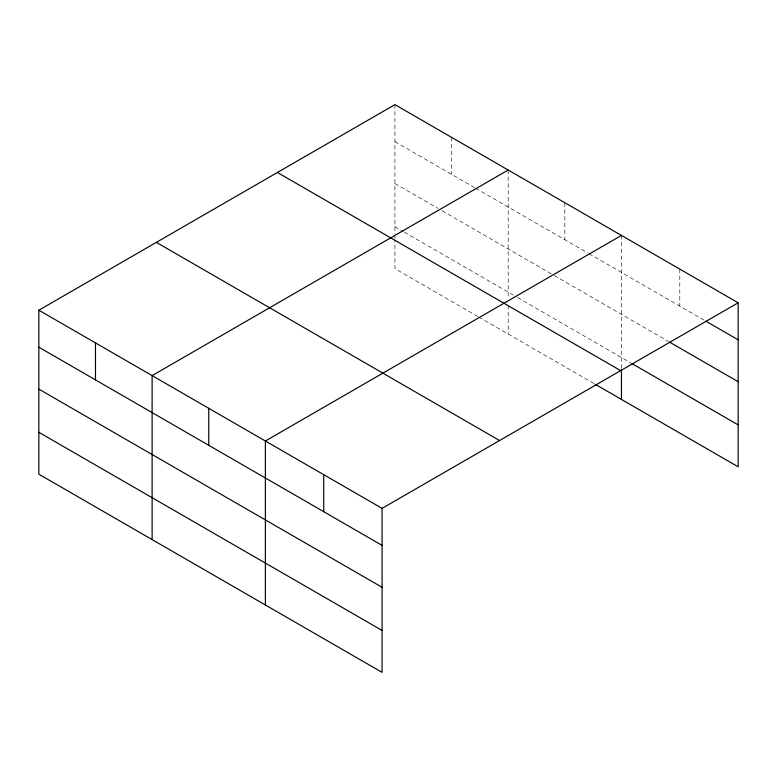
<?xml version="1.0" encoding="UTF-8"?>
<svg xmlns="http://www.w3.org/2000/svg" width="777" height="777" viewBox="0 0 777 777"><rect width="100%" height="100%" fill="white"/><g stroke="black" fill="none" stroke-linecap="round" stroke-linejoin="round"><path stroke-width="0.58" stroke-dasharray="3.88 2.91" d="M394.92 141.637L474.621 187.655M475.67 188.257L587.888 253.049M588.937 253.652L704.807 320.551M394.92 183.547L437.917 208.372M442.113 210.79L553.282 274.971M554.331 275.582L668.337 341.404M394.92 226.719L403.312 231.565M404.361 232.177L513.432 295.143M517.628 297.562L630.827 362.927M477.768 316.462L394.92 268.628L394.92 239.899M478.817 317.074L594.182 383.673M679.797 269.104L679.797 306.109M621.454 235.421L621.454 368.288M564.821 202.719L564.821 239.724M508.187 170.027L508.187 298.106M508.187 305.293L508.187 334.023M451.554 137.325L451.554 174.33M394.92 104.633L394.92 233.906M394.92 235.101L394.92 238.694"/><path stroke-width="1.17" d="M738.15 302.797L394.92 104.633L38.85 310.208L38.85 474.203L382.08 672.367L382.08 508.372L738.15 302.797L738.15 466.792L595.231 384.285M508.187 170.027L152.117 375.602L152.117 539.597M621.454 235.421L265.384 440.996L265.384 604.992M705.846 321.154L738.15 339.802M669.385 342.006L738.15 381.711M631.866 363.529L738.15 424.883M277.418 172.475L620.648 370.629M156.352 242.366L499.582 440.53M38.85 310.208L382.08 508.372M38.85 347.212L382.08 545.376M38.85 389.122L382.08 587.286M38.85 432.294L382.08 630.458M621.454 369.483L621.454 399.417M323.737 474.679L323.737 511.684M208.751 408.294L208.751 445.299M95.484 342.9L95.484 379.904"/></g></svg>
